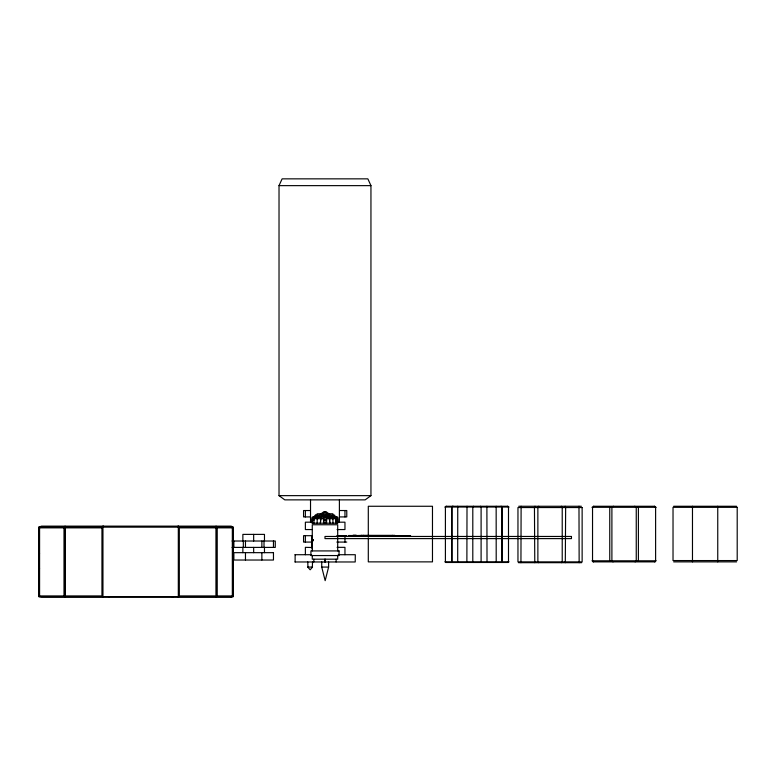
<?xml version="1.0" encoding="UTF-8"?>
<svg xmlns="http://www.w3.org/2000/svg" width="776" height="776" viewBox="0 0 776 776"><rect width="100%" height="100%" fill="white"/><g stroke="black" fill="none" stroke-linecap="round" stroke-linejoin="round"><path stroke-width="1.16" d="M312.34 548.807L312.35 547.429M312.34 544.791L312.224 545.431L312.224 539.427L312.224 547.09L312.233 544.771L312.35 546.178M312.311 538.03C312.379 531.832 312.233 550.116 312.35 536.429M312.224 539.427L312.272 541.318L312.35 538.127M312.34 548.399L312.233 547.856M305.375 554.714L305.375 547.342L312.34 547.517M312.35 544.868L312.282 546.77L312.175 540.979M312.291 540.979L312.233 535.828L312.35 538.864L312.34 536.876M312.272 540.513C313.436 540.804 311.38 540.63 312.35 539.223M312.33 541.425L312.301 543.617L312.35 541.697M312.233 544.868L312.224 541.405M312.233 545.499L312.301 544.122L312.35 546.799M312.34 542.763L312.175 544.083L312.224 538.971M312.311 545.062L312.291 547.119L312.321 544.5M312.224 542.579L312.224 541.629M312.224 537.186L312.301 538.971M312.224 546.052L312.224 546.779M313.097 540.571L313.106 539.98L312.282 540.232M312.233 540.823L313.106 540.688L312.34 539.427M312.35 543.704L312.34 543.248M312.311 539.621L312.262 540.348L313.106 539.795M313.106 540.707L313.097 539.912M312.253 540.3L313.106 540.174M320.876 517.194L320.401 523.199L320.876 517.194L321.429 516.156L323.854 516.156L323.573 518.698L313.96 518.698L316.598 516.156L319.014 516.156L319.014 517.194M323.495 518.698L323.67 517.194M496.204 562.474L496.155 506.262M457.743 506.262L457.695 562.474M328.607 561.97L328.607 567.072L325.163 580.652L321.73 567.072L321.73 561.97M102.956 597.151L102.956 526.138M579.148 562.687L578.983 506.262M692.473 561.872L692.473 506.262M521.113 506.262L520.938 562.687M565.306 562.687L565.646 507.543L565.112 506.262M534.984 506.262L534.451 507.543L534.78 562.687M65.077 526.138L65.077 597.151M717.752 506.262L717.752 561.872M279.02 185.639L282.115 178.849L367.863 178.849L370.947 185.639L370.947 495.641L365.156 499.87L284.811 499.87L279.02 495.641L279.02 185.639L370.947 185.639M487.018 562.474L486.891 506.262M467.006 506.262L466.88 562.474M317.132 523.199L317.219 518.698L319.014 516.156M102.645 527.156L103.227 526.138L103.227 527.156M178.315 597.151L178.315 526.138M317.132 518.698L318.073 517.194M561.678 562.687L562.222 561.872L562.222 507.543L561.358 506.262M538.738 506.262L537.875 507.543L537.875 561.872L538.418 562.687M322.758 514.197L324.29 511.927M314.037 518.698L315.279 517.194M480.606 562.474L481.101 561.872L481.101 507.029L480.373 506.262M654.721 561.872L655.613 560.805L655.613 507.3L654.372 506.262M312.35 567.266L312.524 561.97M473.515 506.262L472.797 507.029L472.797 561.872L473.292 562.474M172.398 597.151L172.941 596.618M635.117 561.872L636.252 560.805L636.252 507.3L634.681 506.262M216.048 597.151L216.63 596.618L216.63 527.156L216.048 526.138M507.834 562.474L508.493 561.872L508.493 507.029L507.533 506.262M593.776 506.262L592.534 507.3L592.534 560.805L593.427 561.872M446.355 506.262L445.405 507.029L445.405 561.872L446.064 562.474M452.941 506.262L451.981 507.029L451.981 561.872L452.641 562.474M501.374 562.474L502.188 561.872L502.188 507.029L501.005 506.262L501.917 507.029L501.917 561.872M320.265 514.352L323.582 511.927L326.395 511.927L329.713 514.352M313.844 517.194L315.357 516.156L313.795 517.194L315.337 516.156L313.863 517.194L313.96 523.199M613.467 506.262L611.895 507.3L611.895 560.805L613.03 561.872M452.893 506.262L451.71 507.029L451.71 561.872L452.524 562.474M38.8 527.156L41.526 526.138L231.132 526.138L233.169 527.156L233.169 596.618L231.132 597.151L41.526 597.151L38.8 596.618L38.8 527.156L233.169 527.156M279.02 495.641L370.947 495.641M445.909 506.262L507.989 506.262M518.717 506.262L581.379 506.262M593.398 506.262L654.75 506.262M673.655 506.262L736.569 506.262M444.861 507.029L509.037 507.029M591.981 507.3L656.157 507.3M310.41 510.53L303.561 510.53L303.561 516.923L310.41 516.923M339.927 510.53L346.775 510.53L346.775 516.923L339.927 516.923M326.26 517.194L326.26 516.156L328.665 516.156L329.819 518.698L329.819 523.199M331.061 517.194L331.061 516.156L333.467 516.156L336.124 518.698L336.047 523.199L336.124 517.194L334.631 516.156L336.173 517.194M312.282 518.698L312.515 523.199M337.696 518.698L337.453 523.199M312.35 520.192L314.037 520.192M323.495 520.192L326.667 520.192M336.047 520.192L337.705 520.192M312.456 522.161L305.375 522.19L305.375 529.552L312.127 529.552M337.094 522.19L344.961 522.19L344.961 529.552L337.094 529.552M312.272 523.199L337.705 523.199L337.696 517.194L312.272 517.194L312.282 523.199L312.35 517.194M216.572 527.855L232.781 527.855L232.781 595.929L216.572 595.929M352.954 535.527L348.599 535.527L348.599 536.458M356.388 535.527L359.773 535.527L359.773 536.458M312.03 535.692L303.561 535.692L303.561 542.075L312.03 542.075M336.823 535.692L346.775 535.692M403.481 535.721L358.735 535.527M232.063 541.018L275.276 541.018L275.276 547.4L232.063 547.4M336.823 542.075L346.775 542.075M233.169 543.646L233.169 578.178M312.35 545.577L312.321 544.248M337.094 547.342L344.961 547.342L344.961 554.714M39.586 553.356L38.8 553.744M295.035 554.714L311.613 554.714M338.21 554.714L355.301 554.714L355.214 561.97L295.035 561.97M591.981 560.805L656.157 560.805M444.861 561.872L509.037 561.872M593 561.872L655.138 561.872M673.655 561.872L736.569 561.872M445.579 562.474L508.319 562.474M518.436 562.687L581.66 562.687M321.73 567.072L328.607 567.072M38.8 568.08L39.586 568.468M38.8 596.618L233.169 596.618M334.601 516.156L336.105 517.194M108.339 596.618L108.873 597.151M331.061 516.156L332.972 518.698M307.946 567.266L307.771 561.97M334.795 517.194L336.047 518.698L326.58 518.698L326.26 516.156M325.697 511.927L327.268 514.197M332.021 517.194L332.894 518.698L332.972 523.199M178.053 526.138L178.635 527.156M329.237 517.194L329.732 523.199M326.463 517.194L326.667 518.698M312.233 538.825L312.224 535.847L312.34 536.546M312.272 542.395L312.233 541.697M638.396 507.3L638.396 560.805M609.752 507.3L609.752 560.805M410.543 536.458L410.543 535.585L398.282 535.585L398.282 536.458L398.35 535.721M403.782 535.585L403.782 536.458M394.848 536.458L394.848 535.362L360.782 535.362L360.782 536.458M392.287 535.362L392.287 536.458M368.299 535.275L368.299 506.262L432.475 506.262L432.475 561.872L368.299 561.872L368.299 537.7M363.343 535.362L363.343 536.458M361.18 535.362L361.18 536.458M356.776 535.527L356.698 536.458M356.388 536.458L356.388 535.362L352.954 535.362L352.954 536.458M356.097 535.362L353.245 535.362M351.877 535.527L351.877 536.458M344.961 510.53L344.961 516.923M344.961 535.692L344.961 542.075M339.393 499.87L339.393 522.161M337.705 550.921L337.705 524.751L312.272 524.751L312.272 550.921M337.705 555.558L337.705 559.186L312.272 559.186L312.272 555.558M337.608 517.194L337.531 523.199M336.183 559.186L336.095 561.97M334.65 517.194L334.66 515.118L315.308 515.118L315.318 517.194L315.386 515.118M333.467 516.156L333.467 517.194M332.865 515.118L332.865 513.78L317.112 513.78L317.112 515.118M328.966 513.78L328.966 515.118M328.665 516.156L328.665 517.194M326.667 517.194L326.58 523.199M325.057 515.118L325.086 523.199M325.076 559.186L325.076 561.97M324.989 559.186L324.989 561.97M323.854 516.156L323.854 517.194M323.495 517.194L323.573 523.199M321.429 516.156L321.429 517.194M321.089 513.78L321.089 515.118M316.598 516.156L316.598 517.194M313.873 559.186L313.785 561.97M310.526 499.87L310.526 522.161M305.375 510.53L305.375 516.923M305.375 535.692L305.375 542.075M295.123 554.714L295.123 561.97M273.462 541.018L273.462 547.4M264.47 541.018L264.47 534.383L242.869 534.383L242.869 541.018M264.47 547.4L264.47 552.667M264.015 541.018L264.015 547.4M261.871 541.018L261.871 547.4M261.871 552.667L261.871 560.029M253.665 534.383L253.665 541.018M253.665 547.4L253.665 552.667M245.468 541.018L245.468 547.4M245.468 552.667L245.468 560.029M243.325 541.018L243.325 547.4M242.869 547.4L242.869 552.667M233.877 541.018L233.877 547.4M232.334 527.855L232.334 595.929M231.132 596.618L231.132 597.151M217.018 527.855L217.018 595.929M64.146 527.855L64.146 595.929M39.586 527.855L39.586 595.929M312.524 567.072L310.148 569.797L307.771 567.072L312.524 567.072M737.2 507.329L673.025 507.329L673.025 560.563L737.2 560.563L737.2 507.329M582.136 507.543L517.961 507.543L517.961 561.872L582.136 561.872L582.136 507.543M64.437 527.855L39.304 527.855L39.304 595.929L64.437 595.929L64.437 527.855M101.947 527.855L65.339 527.855L65.339 595.929L101.947 595.929L101.947 527.855M215.941 527.855L179.324 527.855L179.324 595.929L215.941 595.929L215.941 527.855M571.456 536.458L324.989 536.458L324.989 538.612L571.456 538.612L571.456 536.458M339.044 550.921L310.924 550.921L310.924 555.558L339.044 555.558L339.044 550.921M273.462 552.667L233.877 552.667L233.877 560.029L273.462 560.029L273.462 552.667"/></g></svg>
